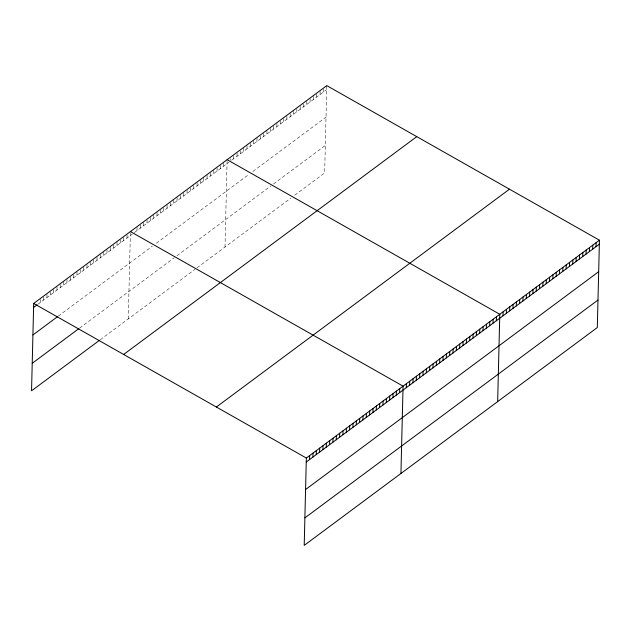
<?xml version="1.0" encoding="UTF-8"?>
<svg xmlns="http://www.w3.org/2000/svg" width="631" height="631" viewBox="0 0 631 631"><rect width="100%" height="100%" fill="white"/><g stroke="black" fill="none" stroke-linecap="round" stroke-linejoin="round"><path stroke-width="0.47" stroke-dasharray="3.15 2.37" d="M40.258 302.501L40.352 298.502M43.594 300.025L43.673 296.822M46.931 297.548L47.009 294.346M50.267 295.063L50.362 291.065M53.596 292.587L53.698 288.588M56.932 290.11L57.035 286.103M60.268 287.626L60.371 283.627M63.605 285.149L63.684 281.947M66.941 282.672L67.02 279.47M70.278 280.196L70.372 276.189M73.614 277.711L73.709 273.712M76.943 275.234L77.045 271.235M80.279 272.758L80.382 268.759M83.615 270.281L83.718 266.274M86.952 267.796L87.031 264.594M90.288 265.32L90.367 262.117M93.625 262.843L93.703 259.641M96.961 260.366L97.056 256.36M100.297 257.882L100.392 253.883M103.626 255.405L103.729 251.406M106.962 252.928L107.065 248.922M110.299 250.444L110.378 247.249M113.635 247.967L113.73 243.968M116.972 245.491L117.05 242.288M120.308 243.014L120.403 239.007M123.644 240.529L123.739 236.53M126.973 238.053L127.076 234.054M128.274 318.915L130.412 231.569M136.982 230.615L137.061 227.412M140.319 228.138L140.397 224.936M143.655 225.661L143.75 221.655M146.991 223.177L147.086 219.178M150.32 220.7L150.423 216.701M153.656 218.223L153.759 214.225M156.993 215.747L157.095 211.74M160.329 213.262L160.408 210.06M163.666 210.786L163.744 207.583M167.002 208.309L167.097 204.302M170.338 205.832L170.433 201.825M173.675 203.348L173.77 199.349M177.003 200.871L177.106 196.872M180.34 198.394L180.419 195.192M183.676 195.91L183.755 192.715M187.013 193.433L187.107 189.434M190.349 190.956L190.444 186.957M193.685 188.48L193.78 184.473M197.022 185.995L197.117 181.996M200.35 183.518L200.453 179.519M203.687 181.042L203.766 177.839M207.023 178.565L207.102 175.363M210.36 176.081L210.439 172.878M213.696 173.604L213.791 169.605M217.032 171.127L217.127 167.12M220.369 168.651L220.464 164.644M223.705 166.166L223.8 162.167M224.999 247.029L227.113 160.487M230.378 160.416L230.418 158.823M233.683 158.752L233.762 155.549M237.004 156.283L237.082 153.081M240.324 153.814L240.419 149.815M243.645 151.345L243.747 147.346M246.966 148.877L247.068 144.878M250.286 146.408L250.389 142.409M253.615 143.939L253.694 140.737M256.935 141.47L257.014 138.268M260.256 139.001L260.351 135.002M263.577 136.533L263.671 132.534M266.897 134.064L267 130.065M270.218 131.595L270.32 127.596M273.546 129.126L273.641 125.127M276.867 126.657L276.962 122.659M280.188 124.189L280.267 120.986M283.508 121.72L283.587 118.518M286.829 119.251L286.908 116.049M290.15 116.782L290.252 112.783M293.47 114.314L293.573 110.315M296.799 111.845L296.893 107.846M300.119 109.376L300.214 105.377M303.44 106.907L303.535 102.908M306.761 104.438L306.84 101.236M310.081 101.97L310.184 97.971M313.402 99.501L313.481 96.298M316.73 97.032L316.825 93.033M320.051 94.563L320.146 90.564M323.372 92.094L323.466 88.095M326.787 85.627L324.657 172.965L294.756 195.184M37.592 304.489L132.313 234.085M134.316 232.602L229.029 162.206M231.687 160.235L326.692 89.626M58.265 316.123L152.323 246.224M156.322 243.243L248.953 174.401M252.936 171.443L326.022 117.129M79.585 328.096L174.306 257.7M176.98 255.721L270.849 185.948M273.507 183.976L325.328 145.461M100.258 339.738L194.979 269.334M196.982 267.852L290.773 198.15"/><path stroke-width="0.95" d="M599.45 240.198L306.343 458.035L304.213 545.373L597.312 327.544L599.45 240.198L326.787 85.627L33.688 303.456L31.55 390.802L99.588 340.235M309.584 459.557L309.679 455.558M312.921 457.081L313.015 453.082M316.249 454.604L316.352 450.597M319.586 452.119L319.688 448.12M322.922 449.643L323.025 445.644M326.259 447.166L326.353 443.159M329.595 444.689L329.69 440.683M332.931 442.205L333.026 438.206M336.268 439.728L336.362 435.729M339.596 437.251L339.699 433.245M342.933 434.767L343.035 430.768M346.269 432.29L346.372 428.291M349.606 429.814L349.7 425.815M352.942 427.337L353.037 423.33M356.278 424.852L356.373 420.853M359.615 422.376L359.709 418.377M362.943 419.899L363.046 415.892M366.28 417.422L366.382 413.415M369.616 414.938L369.719 410.939M372.953 412.461L373.047 408.462M376.289 409.984L376.384 405.978M379.625 407.5L379.72 403.501M382.962 405.023L383.056 401.024M386.298 402.546L386.393 398.547M389.627 400.07L389.729 396.063M392.963 397.585L393.066 393.586M396.3 395.109L396.402 391.11M399.636 392.632L399.731 388.625M400.937 473.495L403.067 386.148L130.412 231.569M406.309 387.671L406.403 383.672M409.645 385.194L409.74 381.195M412.974 382.717L413.076 378.71M416.31 380.233L416.413 376.234M419.647 377.756L419.749 373.757M422.983 375.279L423.078 371.28M426.319 372.803L426.414 368.796M429.656 370.318L429.75 366.319M432.992 367.841L433.087 363.842M436.321 365.365L436.423 361.358M439.657 362.888L439.76 358.881M442.994 360.404L443.096 356.405M446.33 357.927L446.425 353.928M449.666 355.45L449.761 351.443M453.003 352.974L453.097 348.967M456.339 350.489L456.434 346.49M459.676 348.012L459.77 344.013M463.004 345.536L463.107 341.529M466.341 343.051L466.443 339.052M469.677 340.574L469.779 336.575M473.013 338.098L473.108 334.099M476.35 335.621L476.444 331.614M479.686 333.136L479.781 329.137M483.023 330.66L483.117 326.661M486.351 328.183L486.454 324.176M489.688 325.706L489.79 321.7M493.024 323.222L493.127 319.223M496.36 320.745L496.455 316.746M497.662 401.608L499.791 314.262L227.136 159.69M503.017 315.8L503.112 311.793M506.338 313.331L506.441 309.324M509.659 310.862L509.761 306.855M512.987 308.393L513.082 304.387M516.308 305.925L516.403 301.918M519.628 303.456L519.723 299.449M522.949 300.987L523.044 296.98M526.27 298.518L526.372 294.511M529.59 296.049L529.693 292.043M532.911 293.581L533.014 289.574M536.24 291.112L536.334 287.105M539.56 288.643L539.655 284.636M542.881 286.174L542.975 282.167M546.201 283.705L546.304 279.699M549.522 281.237L549.625 277.23M552.843 278.768L552.945 274.761M556.171 276.299L556.266 272.292M559.492 273.83L559.587 269.823M562.813 271.362L562.907 267.355M566.133 268.893L566.228 264.886M569.454 266.424L569.556 262.417M572.774 263.955L572.877 259.948M576.103 261.486L576.198 257.48M579.424 259.018L579.518 255.011M582.744 256.549L582.839 252.542M586.065 254.08L586.16 250.073M589.386 251.611L589.488 247.604M592.706 249.142L592.809 245.136M596.027 246.674L596.129 242.667M33.585 307.463L36.921 304.978M32.915 334.958L57.595 316.62M32.22 363.298L78.914 328.593M123.66 354.472L416.768 136.635M216.37 407.027L509.469 189.19M306.248 462.034L599.355 244.205M305.578 489.538L598.677 271.701M304.883 517.877L597.991 300.04M33.688 303.456L306.343 458.035"/></g></svg>
